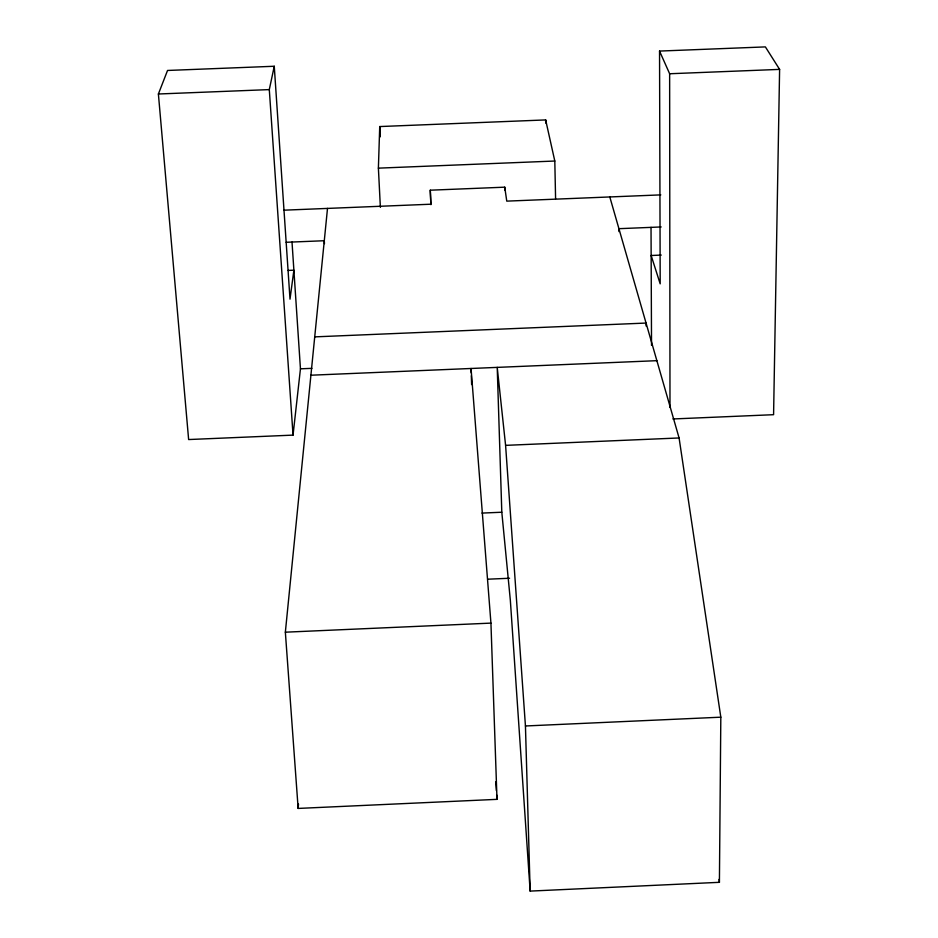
<?xml version="1.0" encoding="UTF-8"?>
<svg xmlns="http://www.w3.org/2000/svg" width="938" height="938" viewBox="0 0 938 938"><rect width="100%" height="100%" fill="white"/><g stroke="black" fill="none" stroke-linecap="round" stroke-linejoin="round"><path stroke-width="1.41" d="M530.158 891.1L525.444 725.977L505.594 445.362L497.222 367.379L501.807 512.23L510.342 600.285L530.158 891.1L719.411 882.318L720.818 717.183L679.089 437.964L609.806 196.957M661.255 255.077L651.148 255.499L660.188 283.851L659.543 51.074L765.385 46.9L779.607 69.389L773.58 414.69L672.921 418.969M380.382 207.345L378.389 168.148L379.726 126.56L545.646 119.923L554.804 161.031L555.589 198.774M471.216 372.867L471.052 368.482L490.937 623.113L496.999 799.352L298.155 808.427L298.495 804.054M298.155 808.427L285.351 632.189L327.503 208.412M288.072 270.425L293.887 270.191L290.006 299.163L274.259 66.258L167.539 70.467L158.393 93.999L188.632 439.547L293.043 435.115L300.453 368.822L292.011 242.051M293.043 435.115L269.3 89.602L274.259 66.258M525.444 725.977L720.818 717.183M481.98 513.086L501.807 512.23M487.69 579.203L509.569 578.254M285.351 632.189L490.937 623.113M314.722 336.871L646.059 323.059L646.071 325.978M300.453 368.822L311.932 368.341M310.912 375.212L656.87 360.673M505.594 445.362L679.089 437.964M158.393 93.999L269.3 89.602M659.543 51.074L669.638 73.75L779.607 69.389M378.389 168.148L554.804 161.031M283.991 210.182L430.847 204.214L430.284 190.191L504.738 187.178L506.766 201.131L660.809 194.881M286.16 242.285L324.29 240.726L324.466 243.646M661.184 226.949L618.928 228.684L618.951 231.592M719.012 879.422L719.411 882.318M545.869 122.749L545.646 119.923L545.717 122.855M495.733 781.846L496.366 790.605M496.683 794.978L496.999 799.352M380.242 136.796L379.726 126.56L379.996 136.479M430.284 190.191L430.894 204.672M471.322 375.798L471.638 384.58M504.738 187.178L504.832 190.074M651.031 227.371L651.535 345.395M669.638 73.75L669.99 407.385"/></g></svg>
